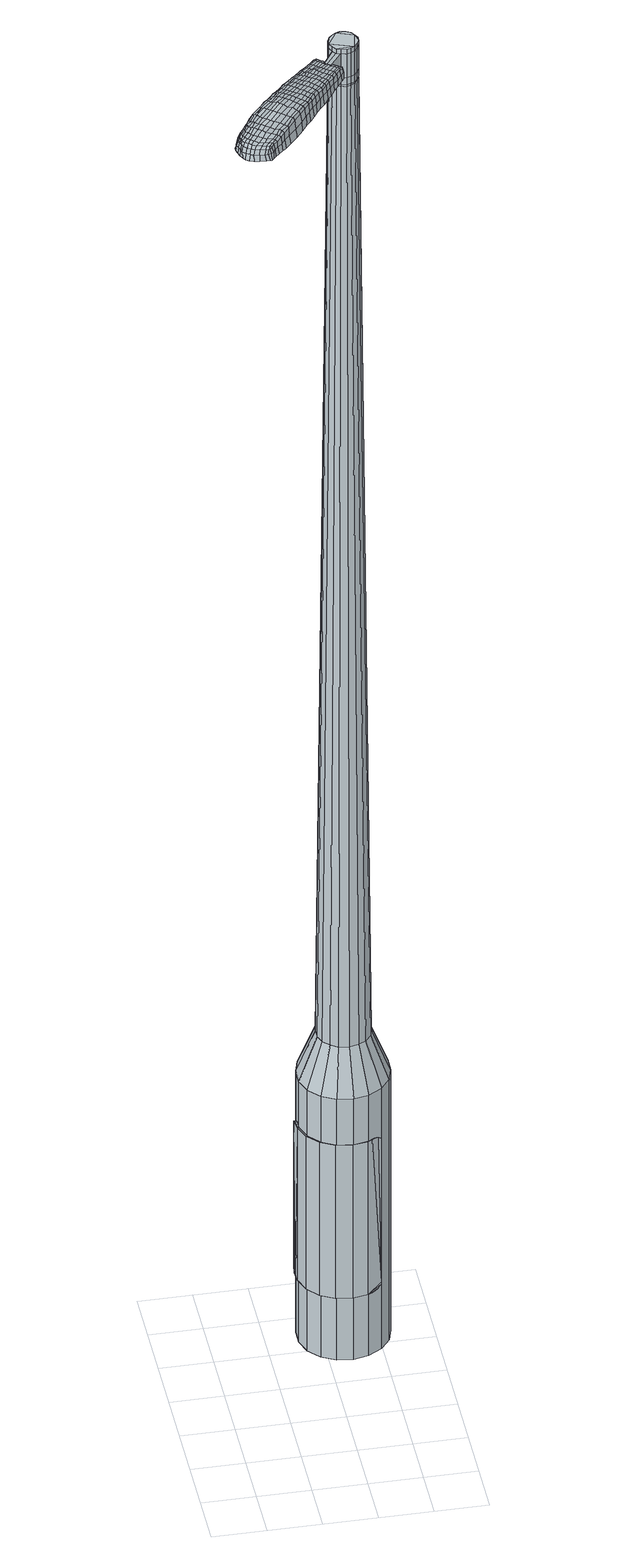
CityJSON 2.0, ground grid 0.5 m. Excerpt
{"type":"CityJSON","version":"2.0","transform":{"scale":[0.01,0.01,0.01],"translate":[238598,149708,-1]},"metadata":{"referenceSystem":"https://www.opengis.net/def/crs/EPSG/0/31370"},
"CityObjects":{
"object1":{"type":"GenericCityObject","attributes":{"cluster":751,"mean_distance_to_centroid":0.318,"new_centroid_x":238599.2,"new_centroid_y":149710.26,"mean_distance_to_camera":13.41,"H1":14.01,"H2":13.41,"Z_final":111.33,"cluster2":-1,"proj_x":238591.12,"proj_y":149703.81,"id_line":47995,"bearing_l":141.42,"distance":10.34,"orientation":"left","G_obj":231.42},"geometry":[{"type":"MultiSurface","lod":"2","boundaries":[[[0,1,2,3]],[[1,4,5,2]],[[4,6,7,5]],[[6,8,9,7]],[[8,10,11,9]],[[10,12,13,11]],[[12,14,15,13]],[[14,16,17,15]],[[16,18,19,17]],[[18,20,21,19]],[[20,22,23,21]],[[22,24,25,23]],[[24,26,27,25]],[[26,28,29,27]],[[28,30,31,29]],[[30,32,33,31]],[[32,34,35,33]],[[34,0,3,35]],[[36,37,38,39]],[[38,40,41,42]],[[41,43,42]],[[42,44,45,46]],[[45,47,46]],[[46,48,49,50]],[[49,51,50]],[[42,46,50,38]],[[50,52,39,38]],[[53,36,39]],[[2,5,7,35]],[[7,9,11,15]],[[11,13,15]],[[15,17,19,23]],[[19,21,23]],[[23,25,27,31]],[[27,29,31]],[[15,23,31,7]],[[31,33,35,7]],[[3,2,35]],[[1,0,54,55]],[[0,34,56,54]],[[34,32,57,56]],[[32,30,58,57]],[[30,28,59,58]],[[28,26,60,59]],[[26,24,61,60]],[[24,22,62,61]],[[22,20,63,62]],[[20,18,64,63]],[[18,16,65,64]],[[16,14,66,65]],[[14,12,67,66]],[[12,10,68,67]],[[10,8,69,68]],[[8,6,70,69]],[[6,4,71,70]],[[4,1,55,71]],[[55,54,72,73]],[[54,56,74,72]],[[56,57,75,74]],[[57,58,76,75]],[[58,59,77,76]],[[59,60,78,77]],[[60,61,79,78]],[[61,62,80,79]],[[62,63,81,80]],[[63,64,82,81]],[[64,65,83,82]],[[65,66,84,83]],[[66,67,85,84]],[[67,68,86,85]],[[68,69,87,86]],[[69,70,88,87]],[[70,71,89,88]],[[71,55,73,89]],[[72,90,91,92]],[[74,93,90,72]],[[75,94,93,74]],[[76,95,94,75]],[[96,97,95,76]],[[78,98,97,96]],[[99,100,98,78]],[[101,102,100,99]],[[103,104,102,101]],[[105,106,104,103]],[[107,108,106,105]],[[109,110,108,107]],[[111,112,110,109]],[[86,113,112,111]],[[114,115,113,86]],[[116,117,115,114]],[[118,119,117,116]],[[92,91,119,118]],[[120,121,122,123]],[[124,120,123,125]],[[126,124,125,127]],[[128,126,127,129]],[[130,128,129,131]],[[132,130,131,133]],[[134,132,133,135]],[[136,134,135,137]],[[138,136,137,139]],[[140,138,139,141]],[[142,140,141,143]],[[144,142,143,145]],[[146,144,145,147]],[[148,146,147,149]],[[150,148,149,151]],[[152,150,151,153]],[[73,72,92]],[[77,96,76]],[[77,78,96]],[[79,99,78]],[[79,80,101,99]],[[80,81,103,101]],[[81,82,105,103]],[[82,83,107,105]],[[83,84,109,107]],[[84,85,111,109]],[[85,86,111]],[[87,114,86]],[[87,88,116,114]],[[88,89,118,116]],[[89,73,92,118]],[[154,91,90]],[[154,155,119,91]],[[155,156,117,119]],[[156,157,115,117]],[[157,113,115]],[[158,112,113]],[[158,159,110,112]],[[159,160,108,110]],[[160,161,106,108]],[[161,162,104,106]],[[162,163,102,104]],[[163,164,100,102]],[[164,98,100]],[[165,97,98]],[[165,95,97]],[[39,52,152,166]],[[154,90,167,153]],[[53,39,166,121]],[[90,93,122,167]],[[36,53,121,120]],[[93,94,123,122]],[[37,36,120,124]],[[94,95,125,123]],[[38,37,124,126]],[[95,165,127,125]],[[40,38,126,128]],[[165,98,129,127]],[[41,40,128,130]],[[98,164,131,129]],[[43,41,130,132]],[[164,163,133,131]],[[42,43,132,134]],[[163,162,135,133]],[[44,42,134,136]],[[162,161,137,135]],[[45,44,136,138]],[[161,160,139,137]],[[47,45,138,140]],[[160,159,141,139]],[[46,47,140,142]],[[159,158,143,141]],[[48,46,142,144]],[[158,113,145,143]],[[49,48,144,146]],[[113,157,147,145]],[[51,49,146,148]],[[157,156,149,147]],[[50,51,148,150]],[[156,155,151,149]],[[52,50,150,152]],[[155,154,153,151]],[[152,153,168,169]],[[153,167,170,168]],[[167,122,171,170]],[[122,121,172,171]],[[121,166,173,172]],[[166,152,169,173]],[[174,175,176,177]],[[178,174,177,179]],[[174,178,180,181]],[[175,174,181,182]],[[183,184,185,186]],[[187,183,186,188]],[[183,187,189,190]],[[184,183,190,191]],[[192,193,194,195]],[[196,192,195,197]],[[192,196,198,199]],[[193,192,199,200]],[[201,202,203,204]],[[205,201,204,206]],[[201,205,207,208]],[[202,201,208,209]],[[210,211,212,213]],[[214,210,213,215]],[[210,214,216,217]],[[211,210,217,218]],[[219,220,221,222]],[[223,219,222,224]],[[219,223,225,226]],[[220,219,226,227]],[[228,229,230,231]],[[220,228,231,221]],[[228,220,227,232]],[[229,228,232,233]],[[234,235,236,237]],[[229,234,237,230]],[[234,229,233,238]],[[235,234,238,239]],[[240,178,179,241]],[[235,240,241,236]],[[240,235,239,242]],[[178,240,242,180]],[[243,244,245,246]],[[247,243,246,248]],[[243,247,249,250]],[[244,243,250,251]],[[252,253,254,255]],[[244,252,255,245]],[[252,244,251,256]],[[253,252,256,257]],[[258,259,260,261]],[[253,258,261,254]],[[258,253,257,262]],[[259,258,262,263]],[[264,265,266,267]],[[259,264,267,260]],[[264,259,263,268]],[[265,264,268,269]],[[270,175,182,271]],[[265,270,271,266]],[[270,265,269,272]],[[175,270,272,176]],[[273,274,275,276]],[[277,273,276,278]],[[273,277,279,280]],[[274,273,280,281]],[[282,283,284,285]],[[274,282,285,275]],[[282,274,281,286]],[[283,282,286,287]],[[288,289,290,291]],[[283,288,291,284]],[[288,283,287,292]],[[289,288,292,293]],[[294,187,188,295]],[[289,294,295,290]],[[294,289,293,296]],[[187,294,296,189]],[[297,298,299,300]],[[301,297,300,302]],[[297,301,303,304]],[[298,297,304,305]],[[306,307,308,309]],[[298,306,309,299]],[[306,298,305,310]],[[307,306,310,311]],[[312,313,314,315]],[[307,312,315,308]],[[312,307,311,316]],[[313,312,316,317]],[[318,319,320,321]],[[313,318,321,314]],[[318,313,317,322]],[[319,318,322,323]],[[324,184,191,325]],[[319,324,325,320]],[[324,319,323,326]],[[184,324,326,185]],[[327,213,212,328]],[[329,327,328,330]],[[327,329,331,332]],[[213,327,332,215]],[[333,329,330,334]],[[335,333,334,336]],[[333,335,337,338]],[[329,333,338,331]],[[339,335,336,340]],[[341,339,340,342]],[[339,341,343,344]],[[335,339,344,337]],[[345,341,342,346]],[[347,345,346,348]],[[345,347,349,350]],[[341,345,350,343]],[[351,347,348,352]],[[202,351,352,203]],[[351,202,209,353]],[[347,351,353,349]],[[354,355,200,199]],[[356,354,199,198]],[[354,356,357,358]],[[355,354,358,359]],[[360,361,359,358]],[[362,360,358,357]],[[360,362,363,364]],[[361,360,364,365]],[[366,367,365,364]],[[368,366,364,363]],[[366,368,369,370]],[[367,366,370,371]],[[372,373,371,370]],[[374,372,370,369]],[[372,374,207,205]],[[373,372,205,206]],[[375,376,377,378]],[[277,375,378,279]],[[375,277,278,379]],[[376,375,379,380]],[[381,196,197,382]],[[376,381,382,377]],[[381,376,380,383]],[[196,381,383,198]],[[384,385,386,387]],[[223,384,387,225]],[[384,223,224,388]],[[385,384,388,389]],[[390,391,392,393]],[[385,390,393,386]],[[390,385,389,394]],[[391,390,394,395]],[[396,193,200,397]],[[391,396,397,392]],[[396,391,395,398]],[[193,396,398,194]],[[399,400,401,402]],[[181,399,402,182]],[[399,181,180,403]],[[400,399,403,404]],[[405,406,407,408]],[[400,405,408,401]],[[405,400,404,409]],[[406,405,409,410]],[[411,204,203,412]],[[406,411,412,407]],[[411,406,410,413]],[[204,411,413,206]],[[414,415,416,417]],[[186,414,417,188]],[[414,186,185,418]],[[415,414,418,419]],[[420,208,207,421]],[[415,420,421,416]],[[420,415,419,422]],[[208,420,422,209]],[[423,424,425,426]],[[301,423,426,303]],[[423,301,302,427]],[[424,423,427,428]],[[429,214,215,430]],[[424,429,430,425]],[[429,424,428,431]],[[214,429,431,216]],[[432,433,434,435]],[[247,432,435,249]],[[432,247,248,436]],[[433,432,436,437]],[[438,439,440,441]],[[433,438,441,434]],[[438,433,437,442]],[[439,438,442,443]],[[444,211,218,445]],[[439,444,445,440]],[[444,439,443,446]],[[211,444,446,212]],[[447,448,437,436]],[[246,447,436,248]],[[447,246,245,449]],[[448,447,449,450]],[[451,452,443,442]],[[448,451,442,437]],[[451,448,450,453]],[[452,451,453,454]],[[455,328,212,446]],[[452,455,446,443]],[[455,452,454,456]],[[328,455,456,330]],[[457,458,459,460]],[[304,457,460,305]],[[457,304,303,426]],[[458,457,426,425]],[[461,332,331,462]],[[458,461,462,459]],[[461,458,425,430]],[[332,461,430,215]],[[463,464,450,449]],[[255,463,449,245]],[[463,255,254,465]],[[464,463,465,466]],[[467,468,454,453]],[[464,467,453,450]],[[467,464,466,469]],[[468,467,469,470]],[[471,334,330,456]],[[468,471,456,454]],[[471,468,470,472]],[[334,471,472,336]],[[473,474,475,476]],[[310,473,476,311]],[[473,310,305,460]],[[474,473,460,459]],[[477,338,337,478]],[[474,477,478,475]],[[477,474,459,462]],[[338,477,462,331]],[[479,480,466,465]],[[261,479,465,254]],[[479,261,260,481]],[[480,479,481,482]],[[483,484,470,469]],[[480,483,469,466]],[[483,480,482,485]],[[484,483,485,486]],[[487,340,336,472]],[[484,487,472,470]],[[487,484,486,488]],[[340,487,488,342]],[[489,490,491,492]],[[316,489,492,317]],[[489,316,311,476]],[[490,489,476,475]],[[493,344,343,494]],[[490,493,494,491]],[[493,490,475,478]],[[344,493,478,337]],[[495,496,482,481]],[[267,495,481,260]],[[495,267,266,497]],[[496,495,497,498]],[[499,500,486,485]],[[496,499,485,482]],[[499,496,498,501]],[[500,499,501,502]],[[503,346,342,488]],[[500,503,488,486]],[[503,500,502,504]],[[346,503,504,348]],[[505,506,507,508]],[[322,505,508,323]],[[505,322,317,492]],[[506,505,492,491]],[[509,350,349,510]],[[506,509,510,507]],[[509,506,491,494]],[[350,509,494,343]],[[511,512,498,497]],[[271,511,497,266]],[[511,271,182,402]],[[512,511,402,401]],[[513,514,502,501]],[[512,513,501,498]],[[513,512,401,408]],[[514,513,408,407]],[[515,352,348,504]],[[514,515,504,502]],[[515,514,407,412]],[[352,515,412,203]],[[516,517,419,418]],[[326,516,418,185]],[[516,326,323,508]],[[517,516,508,507]],[[518,353,209,422]],[[517,518,422,419]],[[518,517,507,510]],[[353,518,510,349]],[[519,520,380,379]],[[276,519,379,278]],[[519,276,275,521]],[[520,519,521,522]],[[523,356,198,383]],[[520,523,383,380]],[[523,520,522,524]],[[356,523,524,357]],[[525,526,527,528]],[[226,525,528,227]],[[525,226,225,387]],[[526,525,387,386]],[[529,530,531,532]],[[526,529,532,527]],[[529,526,386,393]],[[530,529,393,392]],[[533,355,359,534]],[[530,533,534,531]],[[533,530,392,397]],[[355,533,397,200]],[[535,536,522,521]],[[285,535,521,275]],[[535,285,284,537]],[[536,535,537,538]],[[539,362,357,524]],[[536,539,524,522]],[[539,536,538,540]],[[362,539,540,363]],[[541,542,543,544]],[[232,541,544,233]],[[541,232,227,528]],[[542,541,528,527]],[[545,546,547,548]],[[542,545,548,543]],[[545,542,527,532]],[[546,545,532,531]],[[549,361,365,550]],[[546,549,550,547]],[[549,546,531,534]],[[361,549,534,359]],[[551,552,538,537]],[[291,551,537,284]],[[551,291,290,553]],[[552,551,553,554]],[[555,368,363,540]],[[552,555,540,538]],[[555,552,554,556]],[[368,555,556,369]],[[557,558,559,560]],[[238,557,560,239]],[[557,238,233,544]],[[558,557,544,543]],[[561,562,563,564]],[[558,561,564,559]],[[561,558,543,548]],[[562,561,548,547]],[[565,367,371,566]],[[562,565,566,563]],[[565,562,547,550]],[[367,565,550,365]],[[567,568,554,553]],[[295,567,553,290]],[[567,295,188,417]],[[568,567,417,416]],[[569,374,369,556]],[[568,569,556,554]],[[569,568,416,421]],[[374,569,421,207]],[[570,571,404,403]],[[242,570,403,180]],[[570,242,239,560]],[[571,570,560,559]],[[572,573,410,409]],[[571,572,409,404]],[[572,571,559,564]],[[573,572,564,563]],[[574,373,206,413]],[[573,574,413,410]],[[574,573,563,566]],[[373,574,566,371]],[[575,576,577,578]],[[578,577,579,580]],[[581,579,577,582]],[[582,577,576,583]],[[584,585,586,587]],[[587,586,588,589]],[[590,588,586,591]],[[591,586,585,592]],[[593,594,595,596]],[[596,595,597,598]],[[599,597,595,600]],[[600,595,594,601]],[[602,603,604,605]],[[605,604,606,607]],[[608,606,604,609]],[[609,604,603,610]],[[611,612,613,614]],[[614,613,615,616]],[[617,615,613,618]],[[618,613,612,619]],[[620,621,622,623]],[[623,622,624,625]],[[626,624,622,627]],[[627,622,621,628]],[[629,630,631,632]],[[632,631,621,620]],[[628,621,631,633]],[[633,631,630,634]],[[635,636,637,638]],[[638,637,630,629]],[[634,630,637,639]],[[639,637,636,640]],[[580,579,641,642]],[[642,641,636,635]],[[640,636,641,643]],[[643,641,579,581]],[[644,645,646,647]],[[647,646,648,649]],[[650,648,646,651]],[[651,646,645,652]],[[653,654,655,656]],[[656,655,645,644]],[[652,645,655,657]],[[657,655,654,658]],[[659,660,661,662]],[[662,661,654,653]],[[658,654,661,663]],[[663,661,660,664]],[[665,666,667,668]],[[668,667,660,659]],[[664,660,667,669]],[[669,667,666,670]],[[583,576,671,672]],[[672,671,666,665]],[[670,666,671,673]],[[673,671,576,575]],[[674,675,676,677]],[[677,676,678,679]],[[680,678,676,681]],[[681,676,675,682]],[[683,684,685,686]],[[686,685,675,674]],[[682,675,685,687]],[[687,685,684,688]],[[689,690,691,692]],[[692,691,684,683]],[[688,684,691,693]],[[693,691,690,694]],[[589,588,695,696]],[[696,695,690,689]],[[694,690,695,697]],[[697,695,588,590]],[[698,699,700,701]],[[701,700,702,703]],[[704,702,700,705]],[[705,700,699,706]],[[707,708,709,710]],[[710,709,699,698]],[[706,699,709,711]],[[711,709,708,712]],[[713,714,715,716]],[[716,715,708,707]],[[712,708,715,717]],[[717,715,714,718]],[[719,720,721,722]],[[722,721,714,713]],[[718,714,721,723]],[[723,721,720,724]],[[592,585,725,726]],[[726,725,720,719]],[[724,720,725,727]],[[727,725,585,584]],[[611,614,728,729]],[[729,728,730,731]],[[732,730,728,733]],[[733,728,614,616]],[[731,730,734,735]],[[735,734,736,737]],[[738,736,734,739]],[[739,734,730,732]],[[737,736,740,741]],[[741,740,742,743]],[[744,742,740,745]],[[745,740,736,738]],[[743,742,746,747]],[[747,746,748,749]],[[750,748,746,751]],[[751,746,742,744]],[[749,748,752,753]],[[753,752,603,602]],[[610,603,752,754]],[[754,752,748,750]],[[601,755,756,600]],[[600,756,757,599]],[[758,757,756,759]],[[759,756,755,760]],[[760,761,762,759]],[[759,762,763,758]],[[764,763,762,765]],[[765,762,761,766]],[[766,767,768,765]],[[765,768,769,764]],[[770,769,768,771]],[[771,768,767,772]],[[772,773,774,771]],[[771,774,775,770]],[[608,775,774,606]],[[606,774,773,607]],[[776,777,778,779]],[[779,778,678,680]],[[679,678,778,780]],[[780,778,777,781]],[[598,597,782,783]],[[783,782,777,776]],[[781,777,782,784]],[[784,782,597,599]],[[785,786,787,788]],[[788,787,624,626]],[[625,624,787,789]],[[789,787,786,790]],[[791,792,793,794]],[[794,793,786,785]],[[790,786,793,795]],[[795,793,792,796]],[[601,594,797,798]],[[798,797,792,791]],[[796,792,797,799]],[[799,797,594,593]],[[800,801,802,803]],[[803,802,582,583]],[[581,582,802,804]],[[804,802,801,805]],[[806,807,808,809]],[[809,808,801,800]],[[805,801,808,810]],[[810,808,807,811]],[[602,605,812,813]],[[813,812,807,806]],[[811,807,812,814]],[[814,812,605,607]],[[815,816,817,818]],[[818,817,587,589]],[[584,587,817,819]],[[819,817,816,820]],[[608,609,821,822]],[[822,821,816,815]],[[820,816,821,823]],[[823,821,609,610]],[[824,825,702,826]],[[826,702,704]],[[703,702,827]],[[827,702,825,828]],[[616,615,829,830]],[[830,829,825,824]],[[828,825,829,831]],[[831,829,615,617]],[[832,833,834,835]],[[835,834,648,650]],[[649,648,834,836]],[[836,834,833,837]],[[838,839,840,841]],[[841,840,833,832]],[[837,833,840,842]],[[842,840,839,843]],[[619,612,844,845]],[[845,844,839,838]],[[843,839,844,846]],[[846,844,612,611]],[[837,847,836]],[[836,847,647,649]],[[644,647,847,848]],[[848,847,849]],[[843,850,851,842]],[[842,851,847,837]],[[849,847,851,852]],[[852,851,850,853]],[[611,729,854,846]],[[846,854,850,843]],[[853,850,854,855]],[[855,854,729,731]],[[856,857,858,859]],[[859,858,705,706]],[[704,705,858,826]],[[826,858,857,824]],[[732,733,860,861]],[[861,860,857,856]],[[824,857,860,830]],[[830,860,733,616]],[[849,862,863,848]],[[848,863,656,644]],[[653,656,863,864]],[[864,863,862,865]],[[853,866,867,852]],[[852,867,862,849]],[[865,862,867,868]],[[868,867,866,869]],[[731,735,870,855]],[[855,870,866,853]],[[869,866,870,871]],[[871,870,735,737]],[[872,873,874,875]],[[875,874,711,712]],[[706,711,874,859]],[[859,874,873,856]],[[738,739,876,877]],[[877,876,873,872]],[[856,873,876,861]],[[861,876,739,732]],[[865,878,864]],[[864,878,662,653]],[[659,662,878,879]],[[879,878,880]],[[869,881,882,868]],[[868,882,878,865]],[[880,878,882,883]],[[883,882,881,884]],[[737,741,885,871]],[[871,885,881,869]],[[884,881,885,886]],[[886,885,741,743]],[[887,888,889,890]],[[890,889,717,718]],[[712,717,889,875]],[[875,889,888,872]],[[744,745,891,892]],[[892,891,888,887]],[[872,888,891,877]],[[877,891,745,738]],[[880,893,894,879]],[[879,894,668,659]],[[665,668,894,895]],[[895,894,893,896]],[[884,897,898,883]],[[883,898,893,880]],[[896,893,898,899]],[[899,898,897,900]],[[743,747,901,886]],[[886,901,897,884]],[[900,897,901,902]],[[902,901,747,749]],[[903,904,905,906]],[[906,905,723,724]],[[718,723,905,890]],[[890,905,904,887]],[[750,751,907,908]],[[908,907,904,903]],[[887,904,907,892]],[[892,907,751,744]],[[896,909,910,895]],[[895,910,672,665]],[[583,672,910,803]],[[803,910,909,800]],[[900,911,912,899]],[[899,912,909,896]],[[800,909,912,809]],[[809,912,911,806]],[[749,753,913,902]],[[902,913,911,900]],[[806,911,913,813]],[[813,913,753,602]],[[820,914,915,819]],[[819,915,727,584]],[[724,727,915,906]],[[906,915,914,903]],[[610,754,916,823]],[[823,916,914,820]],[[903,914,916,908]],[[908,916,754,750]],[[781,917,918,780]],[[780,918,677,679]],[[674,677,918,919]],[[919,918,917,920]],[[599,757,921,784]],[[784,921,917,781]],[[920,917,921,922]],[[922,921,757,758]],[[923,924,925,926]],[[926,925,627,628]],[[626,627,925,788]],[[788,925,924,785]],[[927,928,929,930]],[[930,929,924,923]],[[785,924,929,794]],[[794,929,928,791]],[[760,755,931,932]],[[932,931,928,927]],[[791,928,931,798]],[[798,931,755,601]],[[920,933,934,919]],[[919,934,686,674]],[[683,686,934,935]],[[935,934,933,936]],[[758,763,937,922]],[[922,937,933,920]],[[936,933,937,938]],[[938,937,763,764]],[[939,940,941,942]],[[942,941,633,634]],[[628,633,941,926]],[[926,941,940,923]],[[943,944,945,946]],[[946,945,940,939]],[[923,940,945,930]],[[930,945,944,927]],[[766,761,947,948]],[[948,947,944,943]],[[927,944,947,932]],[[932,947,761,760]],[[936,949,950,935]],[[935,950,692,683]],[[689,692,950,951]],[[951,950,949,952]],[[764,769,953,938]],[[938,953,949,936]],[[952,949,953,954]],[[954,953,769,770]],[[955,956,957,958]],[[958,957,639,640]],[[634,639,957,942]],[[942,957,956,939]],[[959,960,961,962]],[[962,961,956,955]],[[939,956,961,946]],[[946,961,960,943]],[[772,767,963,964]],[[964,963,960,959]],[[943,960,963,948]],[[948,963,767,766]],[[952,965,966,951]],[[951,966,696,689]],[[589,696,966,818]],[[818,966,965,815]],[[770,775,967,954]],[[954,967,965,952]],[[815,965,967,822]],[[822,967,775,608]],[[805,968,969,804]],[[804,969,643,581]],[[640,643,969,958]],[[958,969,968,955]],[[811,970,971,810]],[[810,971,968,805]],[[955,968,971,962]],[[962,971,970,959]],[[607,773,972,814]],[[814,972,970,811]],[[959,970,972,964]],[[964,972,773,772]],[[575,578,177,176]],[[578,580,179,177]],[[590,591,190,189]],[[591,592,191,190]],[[593,596,195,194]],[[596,598,197,195]],[[617,618,217,216]],[[618,619,218,217]],[[620,623,222,221]],[[623,625,224,222]],[[629,632,231,230]],[[632,620,221,231]],[[635,638,237,236]],[[638,629,230,237]],[[580,642,241,179]],[[642,635,236,241]],[[650,651,250,249]],[[651,652,251,250]],[[652,657,256,251]],[[657,658,257,256]],[[658,663,262,257]],[[663,664,263,262]],[[664,669,268,263]],[[669,670,269,268]],[[670,673,272,269]],[[673,575,176,272]],[[680,681,280,279]],[[681,682,281,280]],[[682,687,286,281]],[[687,688,287,286]],[[688,693,292,287]],[[693,694,293,292]],[[694,697,296,293]],[[697,590,189,296]],[[698,701,300,299]],[[701,703,302,300]],[[707,710,309,308]],[[710,698,299,309]],[[713,716,315,314]],[[716,707,308,315]],[[719,722,321,320]],[[722,713,314,321]],[[592,726,325,191]],[[726,719,320,325]],[[776,779,378,377]],[[779,680,279,378]],[[598,783,382,197]],[[783,776,377,382]],[[625,789,388,224]],[[789,790,389,388]],[[790,795,394,389]],[[795,796,395,394]],[[796,799,398,395]],[[799,593,194,398]],[[703,827,427,302]],[[827,828,428,427]],[[828,831,431,428]],[[831,617,216,431]],[[832,835,435,434]],[[835,650,249,435]],[[838,841,441,440]],[[841,832,434,441]],[[619,845,445,218]],[[845,838,440,445]],[[973,974,975,976]],[[977,978,976,975]],[[979,980,981,982]],[[983,984,985,986]],[[974,987,988,975]],[[989,977,975,988]],[[990,979,982,991]],[[992,993,984,983]],[[987,994,995,988]],[[995,996,989,988]],[[997,990,991,998]],[[999,993,992,1000]],[[994,1001,1002,995]],[[1002,1003,996,995]],[[1004,997,998,1005]],[[1006,999,1000,1007]],[[1008,1009,1010,1011]],[[1012,1013,1009,1008]],[[1012,1014,1015,1013]],[[1014,1016,1017,1015]],[[1018,1019,1020,1021]],[[1022,1023,1019,1018]],[[1024,1025,1023,1022]],[[1026,1027,1025,1024]],[[1021,1010,1009,1018]],[[1018,1009,1013,1022]],[[1013,1015,1024,1022]],[[1015,1017,1026,1024]],[[982,981,978,977]],[[991,982,977,989]],[[996,998,991,989]],[[1003,1005,998,996]],[[983,986,980,979]],[[992,983,979,990]],[[1000,992,990,997]],[[1007,1000,997,1004]],[[984,1008,1011,985]],[[993,1012,1008,984]],[[1014,1012,993,999]],[[1016,1014,999,1006]],[[1028,1029,1030,1031]],[[1030,1032,1033,1034]],[[1030,1034,1035,1036]],[[1030,1036,1031]],[[1037,1028,1031,1038]],[[1039,1038,1031,1040]],[[1041,1040,1031]],[[1042,1030,1029,1043]],[[1044,1042,1043,1045]],[[1046,1044,1045,1047]],[[1048,1046,1047,1049]],[[1050,1048,1049,1051]],[[1051,1052,1053,1054]],[[1051,1054,1055,1056]],[[1051,1056,1057,1058]],[[1057,1059,1060,1061]],[[1057,1061,1062,1063]],[[1057,1063,1058]],[[1051,1058,1050]],[[1064,1065,1029,1028]],[[1066,1067,1032,1030]],[[1068,1069,1041,1031]],[[1065,1070,1043,1029]],[[1071,1066,1030,1042]],[[1070,1072,1045,1043]],[[1073,1071,1042,1044]],[[1072,1074,1047,1045]],[[1075,1073,1044,1046]],[[1074,1076,1049,1047]],[[1077,1075,1046,1048]],[[1076,1078,1051,1049]],[[1079,1077,1048,1050]],[[1078,1080,1052,1051]],[[1081,1082,1059,1057]],[[1083,1079,1050,1058]],[[1053,1052,1080,1084]],[[1054,1053,1084,1085]],[[1055,1054,1085,1086]],[[1056,1055,1086,1087]],[[1057,1056,1087,1081]],[[1088,1064,1028,1037]],[[1089,1088,1037,1038]],[[1090,1089,1038,1039]],[[1091,1090,1039,1040]],[[1069,1091,1040,1041]],[[1033,1032,1067,1092]],[[1060,1059,1082,1093]],[[1034,1033,1092,1094]],[[1035,1034,1094,1095]],[[1036,1035,1095,1096]],[[1031,1036,1096,1068]],[[1061,1060,1093,1097]],[[1062,1061,1097,1098]],[[1063,1062,1098,1099]],[[1058,1063,1099,1083]]]}]}
},
"vertices":[
[94,190,384],[84,201,384],[84,201,96],[94,190,96],[79,215,384],[79,215,96],[79,230,384],[79,230,96],[83,244,384],[83,244,96],[93,255,384],[93,255,96],[105,263,384],[105,263,96],[119,266,384],[119,266,96],[134,263,384],[134,263,96],[147,256,384],[147,256,96],[157,245,384],[157,245,96],[162,232,384],[162,232,96],[162,217,384],[162,217,96],[158,203,384],[158,203,96],[149,192,384],[149,192,96],[136,184,384],[136,184,96],[122,181,384],[122,181,96],[107,183,384],[107,183,96],[121,210,1524],[125,211,1524],[129,213,1524],[112,213,1524],[132,217,1524],[134,221,1524],[132,230,1524],[134,226,1524],[129,234,1524],[125,236,1524],[116,236,1524],[120,237,1524],[112,233,1524],[109,230,1524],[107,221,1524],[107,225,1524],[109,216,1524],[116,211,1524],[105,204,429],[99,210,429],[112,199,429],[121,198,429],[130,200,429],[137,204,429],[143,211,429],[145,220,429],[145,228,429],[142,236,429],[136,243,429],[129,247,429],[120,248,429],[111,247,429],[104,242,429],[98,235,429],[96,227,429],[96,218,429],[112,213,1483],[109,216,1483],[116,211,1483],[121,210,1483],[125,211,1483],[129,213,1483],[132,217,1483],[134,221,1483],[134,226,1483],[132,230,1483],[129,234,1483],[125,236,1483],[120,237,1483],[116,236,1483],[112,233,1483],[109,230,1483],[107,225,1483],[107,221,1483],[112,213,1485],[110,217,1485],[110,217,1483],[116,211,1485],[121,210,1485],[125,211,1485],[129,214,1483],[129,214,1485],[132,217,1485],[133,221,1483],[133,221,1485],[133,226,1483],[133,226,1485],[131,230,1483],[131,230,1485],[129,233,1483],[129,233,1485],[125,235,1483],[125,235,1485],[120,236,1483],[120,236,1485],[116,235,1483],[116,235,1485],[112,233,1485],[109,229,1483],[109,229,1485],[108,225,1483],[108,225,1485],[108,221,1483],[108,221,1485],[121,210,1519],[116,211,1519],[116,211,1493],[121,210,1493],[125,211,1519],[125,211,1493],[129,213,1519],[129,213,1493],[132,217,1519],[132,217,1493],[134,221,1519],[134,221,1493],[134,226,1519],[134,226,1493],[132,230,1519],[132,230,1493],[129,234,1519],[129,234,1493],[125,236,1519],[125,236,1493],[120,237,1519],[120,237,1493],[116,236,1519],[116,236,1493],[112,233,1519],[112,233,1493],[109,230,1519],[109,230,1493],[107,225,1519],[107,225,1493],[107,221,1519],[107,221,1493],[109,216,1519],[109,216,1493],[109,216,1485],[107,221,1485],[107,225,1485],[109,230,1485],[116,236,1485],[120,237,1485],[125,236,1485],[129,234,1485],[132,230,1485],[134,226,1485],[134,221,1485],[129,213,1485],[112,213,1519],[112,213,1493],[98,200,1513],[98,200,1518],[100,198,1513],[103,196,1513],[103,196,1518],[100,198,1518],[39,152,1519],[44,158,1518],[42,158,1509],[37,152,1510],[33,146,1519],[31,146,1510],[35,146,1526],[41,152,1525],[45,158,1525],[69,128,1519],[73,134,1518],[73,136,1525],[68,130,1525],[64,121,1519],[63,123,1526],[64,119,1510],[69,126,1510],[74,132,1509],[10,82,1519],[7,84,1519],[6,83,1513],[9,81,1513],[13,80,1519],[13,79,1513],[14,81,1524],[11,83,1524],[8,85,1524],[56,140,1530],[60,146,1529],[58,148,1529],[53,142,1530],[50,133,1531],[47,135,1531],[53,130,1530],[59,137,1530],[63,143,1529],[106,203,1512],[104,205,1512],[103,204,1517],[105,202,1517],[108,201,1512],[107,200,1517],[108,200,1506],[105,202,1506],[103,204,1506],[3,105,1519],[5,108,1519],[3,108,1512],[2,105,1512],[2,103,1518],[1,103,1512],[3,103,1522],[4,105,1523],[6,108,1524],[7,112,1519],[11,117,1519],[9,117,1512],[6,112,1512],[9,112,1524],[12,116,1525],[14,122,1519],[19,128,1519],[17,128,1511],[12,122,1511],[16,121,1526],[20,128,1526],[26,137,1519],[24,137,1510],[28,137,1526],[88,207,1513],[83,202,1513],[85,202,1518],[90,207,1517],[92,211,1512],[92,210,1516],[91,211,1506],[87,207,1507],[82,202,1507],[78,196,1514],[73,191,1515],[75,191,1520],[80,196,1519],[77,196,1507],[71,191,1507],[68,185,1515],[63,180,1516],[65,179,1522],[70,185,1521],[66,185,1508],[61,180,1508],[58,174,1517],[53,169,1517],[55,168,1524],[60,174,1523],[56,174,1508],[51,169,1509],[48,163,1518],[50,163,1524],[46,163,1509],[31,82,1519],[33,85,1519],[32,86,1524],[30,83,1523],[29,81,1518],[28,82,1522],[29,79,1512],[31,81,1512],[33,83,1512],[36,88,1519],[40,92,1519],[40,94,1525],[36,89,1524],[37,87,1512],[41,91,1512],[44,97,1519],[49,103,1519],[49,104,1526],[44,98,1526],[45,95,1511],[50,101,1511],[57,112,1519],[56,114,1526],[57,110,1510],[112,188,1513],[108,182,1513],[108,181,1507],[112,187,1507],[115,193,1512],[115,192,1506],[114,193,1516],[111,190,1517],[107,184,1518],[103,176,1514],[99,170,1515],[99,168,1507],[103,175,1507],[103,177,1519],[98,171,1520],[95,164,1515],[90,158,1516],[91,156,1508],[95,162,1508],[94,165,1521],[90,159,1522],[86,152,1517],[82,146,1517],[82,144,1509],[86,150,1508],[85,153,1523],[81,147,1524],[77,140,1518],[78,138,1509],[77,142,1524],[102,198,1519],[100,199,1519],[97,192,1520],[95,194,1520],[99,190,1520],[104,196,1519],[92,186,1522],[90,188,1522],[88,180,1523],[86,182,1523],[90,178,1523],[95,184,1521],[83,175,1524],[81,176,1524],[79,169,1525],[76,171,1525],[81,167,1525],[86,173,1524],[74,163,1526],[72,165,1526],[69,157,1527],[67,159,1527],[72,155,1527],[77,161,1526],[65,151,1528],[62,153,1528],[68,149,1528],[12,85,1527],[10,88,1527],[16,84,1526],[19,87,1527],[15,89,1528],[12,91,1528],[19,94,1529],[16,96,1529],[23,92,1528],[27,97,1530],[24,100,1530],[21,102,1530],[28,105,1531],[25,108,1531],[32,103,1530],[37,110,1531],[34,112,1531],[31,115,1531],[42,122,1531],[39,125,1531],[45,120,1531],[26,80,1518],[23,79,1519],[24,78,1513],[27,78,1513],[27,81,1523],[24,81,1523],[18,79,1519],[18,78,1513],[19,81,1524],[2,101,1518],[1,98,1518],[3,99,1523],[3,101,1523],[0,101,1513],[0,98,1513],[2,94,1519],[3,91,1519],[4,92,1524],[3,95,1523],[1,94,1513],[2,90,1513],[4,87,1519],[5,88,1524],[4,86,1513],[42,151,1528],[44,150,1528],[48,156,1528],[47,157,1527],[37,145,1528],[38,143,1529],[46,148,1529],[48,146,1530],[53,152,1529],[50,154,1528],[40,141,1529],[42,139,1530],[51,144,1530],[55,150,1529],[45,137,1531],[67,131,1528],[65,132,1529],[60,125,1529],[62,124,1528],[72,137,1527],[70,138,1528],[62,135,1529],[57,128,1530],[67,141,1528],[115,195,1512],[114,197,1512],[112,196,1517],[114,195,1517],[115,194,1506],[114,196,1506],[111,199,1512],[110,198,1517],[111,198,1506],[94,212,1512],[96,211,1512],[95,211,1506],[93,212,1506],[94,211,1517],[95,210,1517],[97,210,1512],[100,208,1512],[99,208,1506],[96,209,1506],[97,208,1517],[99,207,1517],[102,206,1512],[101,206,1506],[101,205,1517],[91,207,1519],[92,206,1519],[86,201,1520],[87,200,1520],[94,204,1519],[96,203,1519],[89,199,1520],[91,197,1520],[98,201,1519],[93,195,1520],[111,191,1519],[109,192,1519],[105,186,1520],[106,185,1520],[107,194,1519],[102,188,1520],[81,195,1521],[82,194,1521],[76,190,1522],[77,189,1522],[84,193,1521],[86,191,1521],[79,187,1522],[81,186,1523],[88,190,1522],[83,184,1523],[102,179,1521],[100,180,1521],[96,174,1522],[97,172,1522],[98,182,1521],[93,176,1522],[71,184,1523],[72,183,1523],[66,179,1524],[68,178,1524],[74,182,1523],[77,180,1524],[69,176,1525],[72,174,1525],[79,178,1524],[74,172,1525],[93,166,1523],[91,168,1523],[87,162,1524],[89,160,1524],[89,170,1524],[84,164,1525],[61,173,1525],[63,172,1525],[56,168,1526],[58,166,1526],[65,170,1526],[67,169,1526],[60,165,1527],[62,163,1527],[69,167,1526],[65,161,1527],[84,155,1525],[83,156,1525],[78,150,1526],[80,149,1526],[80,158,1526],[75,152,1527],[52,162,1527],[53,161,1527],[55,159,1527],[57,157,1528],[60,155,1528],[76,143,1527],[74,144,1527],[71,146,1528],[28,83,1525],[25,83,1525],[31,86,1526],[28,86,1526],[21,83,1526],[24,86,1527],[4,103,1525],[4,101,1525],[6,104,1526],[6,106,1525],[5,97,1525],[5,94,1526],[8,97,1527],[7,101,1526],[7,91,1526],[10,94,1527],[34,90,1526],[32,90,1527],[38,94,1527],[36,94,1528],[27,90,1528],[32,96,1529],[9,110,1526],[10,108,1527],[13,113,1528],[13,115,1527],[10,105,1527],[12,102,1528],[16,107,1529],[14,110,1528],[14,99,1528],[18,105,1530],[42,99,1528],[40,100,1529],[48,105,1528],[45,106,1529],[36,101,1529],[42,108,1530],[16,120,1528],[17,118,1528],[22,125,1529],[21,127,1528],[19,116,1529],[20,113,1530],[26,120,1530],[24,123,1530],[23,110,1530],[28,117,1531],[55,115,1529],[53,116,1529],[49,118,1530],[29,136,1528],[30,134,1529],[32,132,1530],[34,130,1530],[37,127,1531],[43,156,1509],[45,156,1518],[40,151,1518],[38,151,1509],[35,145,1519],[33,145,1510],[37,144,1525],[42,151,1525],[47,156,1525],[71,137,1525],[72,135,1518],[67,129,1518],[67,131,1525],[62,122,1519],[62,124,1525],[63,121,1510],[68,127,1509],[72,133,1509],[8,85,1513],[8,86,1519],[11,84,1519],[10,83,1513],[14,82,1519],[14,81,1513],[15,83,1524],[12,85,1524],[9,87,1524],[57,147,1528],[60,145,1528],[55,140,1529],[53,142,1529],[50,132,1529],[47,135,1529],[53,130,1529],[58,137,1529],[63,143,1528],[102,202,1516],[102,203,1512],[104,201,1512],[104,201,1516],[107,199,1512],[106,199,1516],[106,198,1506],[104,200,1506],[102,202,1506],[5,107,1512],[7,107,1519],[5,105,1518],[3,105,1512],[4,103,1518],[3,103,1512],[5,103,1522],[6,104,1523],[8,107,1523],[10,116,1512],[12,116,1519],[9,111,1519],[7,111,1512],[10,111,1524],[14,115,1525],[18,127,1511],[20,127,1519],[16,121,1519],[14,120,1511],[17,120,1525],[22,126,1526],[28,136,1519],[26,136,1510],[29,135,1526],[86,200,1518],[85,200,1513],[90,206,1513],[91,206,1517],[93,210,1512],[93,209,1515],[92,210,1506],[88,206,1506],[83,200,1507],[76,189,1520],[75,189,1514],[80,195,1514],[81,195,1519],[78,195,1507],[73,189,1507],[66,178,1522],[65,178,1516],[70,184,1515],[71,184,1521],[68,184,1508],[63,178,1508],[56,167,1523],[55,167,1517],[60,173,1516],[61,173,1522],[58,173,1508],[53,167,1508],[50,162,1517],[52,162,1524],[48,162,1509],[31,87,1523],[32,86,1519],[29,84,1518],[29,85,1523],[28,83,1518],[27,84,1522],[28,81,1512],[30,82,1512],[32,85,1512],[38,95,1525],[39,94,1519],[35,90,1519],[34,91,1524],[35,88,1512],[39,92,1512],[47,106,1526],[48,104,1519],[43,98,1519],[42,100,1525],[43,96,1511],[48,102,1511],[55,113,1519],[54,115,1526],[55,111,1510],[106,182,1507],[106,183,1513],[110,189,1513],[110,188,1506],[113,194,1512],[113,192,1506],[112,194,1515],[110,190,1517],[105,185,1518],[98,169,1507],[97,171,1514],[101,177,1514],[102,176,1507],[101,178,1519],[97,172,1520],[89,157,1508],[89,159,1516],[93,165,1515],[93,163,1508],[92,166,1521],[88,160,1522],[80,145,1508],[80,147,1517],[84,153,1516],[85,151,1508],[84,154,1522],[79,148,1523],[76,141,1517],[76,139,1509],[75,143,1524],[101,197,1518],[99,199,1518],[97,192,1519],[95,193,1519],[99,190,1519],[103,195,1518],[92,186,1520],[90,187,1520],[87,180,1521],[85,182,1521],[90,178,1521],[94,184,1520],[83,174,1523],[81,176,1523],[78,168,1524],[76,170,1524],[81,166,1524],[85,172,1523],[74,162,1525],[71,164,1525],[69,157,1526],[67,159,1526],[72,155,1526],[76,160,1525],[64,151,1527],[62,153,1527],[67,149,1527],[11,89,1526],[13,87,1526],[16,85,1525],[19,88,1526],[16,90,1526],[13,92,1526],[17,97,1528],[20,95,1528],[23,93,1527],[27,98,1528],[24,100,1529],[21,102,1529],[26,108,1530],[28,106,1530],[32,104,1529],[37,111,1530],[34,113,1530],[31,115,1530],[39,125,1530],[42,123,1530],[45,120,1530],[24,80,1513],[23,81,1518],[26,82,1518],[27,81,1512],[26,83,1523],[24,83,1523],[19,82,1519],[19,81,1513],[19,83,1523],[5,99,1523],[4,98,1518],[4,101,1518],[5,101,1523],[2,101,1512],[2,98,1512],[6,92,1523],[5,91,1519],[4,95,1519],[5,96,1523],[3,95,1513],[4,91,1513],[6,88,1519],[7,89,1524],[6,88,1513],[48,155,1527],[44,150,1527],[43,150,1527],[48,156,1526],[38,144,1527],[38,143,1528],[53,151,1528],[48,146,1528],[46,148,1528],[50,153,1527],[40,141,1528],[42,139,1529],[50,144,1529],[55,149,1528],[45,137,1529],[60,126,1528],[65,133,1527],[66,132,1527],[61,125,1527],[70,137,1526],[69,138,1527],[62,135,1528],[56,128,1528],[66,141,1527],[111,195,1516],[112,195,1512],[112,194,1516],[113,193,1506],[112,194,1506],[110,197,1512],[109,197,1516],[109,196,1506],[93,209,1506],[94,209,1512],[94,210,1512],[93,210,1506],[94,209,1516],[94,208,1516],[97,206,1506],[98,206,1512],[96,208,1512],[95,208,1506],[96,207,1516],[98,205,1516],[100,205,1512],[99,204,1506],[100,204,1516],[91,205,1518],[86,200,1519],[87,200,1519],[95,202,1518],[93,203,1518],[89,198,1519],[91,196,1519],[97,200,1518],[93,195,1519],[104,185,1519],[108,191,1518],[109,191,1518],[105,185,1519],[106,193,1518],[102,188,1519],[82,194,1520],[81,194,1520],[76,189,1521],[77,188,1521],[86,191,1520],[84,192,1520],[79,187,1521],[81,185,1521],[88,189,1520],[83,183,1521],[95,174,1521],[100,179,1520],[101,179,1520],[96,173,1521],[97,182,1520],[93,176,1521],[72,183,1522],[67,178,1523],[67,177,1523],[76,179,1522],[74,181,1522],[69,175,1523],[72,174,1524],[78,178,1523],[74,172,1524],[86,162,1523],[91,168,1522],[92,167,1522],[87,161,1523],[88,170,1522],[84,164,1523],[63,171,1524],[62,172,1524],[57,167,1525],[58,166,1525],[67,168,1525],[65,170,1524],[60,164,1525],[62,162,1526],[69,166,1525],[64,160,1526],[78,150,1525],[82,156,1524],[83,155,1524],[79,149,1525],[79,158,1524],[75,152,1525],[53,160,1526],[52,161,1526],[57,157,1527],[55,159,1526],[60,155,1527],[73,144,1526],[75,143,1526],[70,146,1526],[25,84,1524],[28,85,1524],[30,87,1525],[28,87,1525],[21,84,1525],[23,87,1525],[8,104,1525],[6,101,1524],[6,103,1524],[8,106,1525],[9,97,1526],[7,94,1525],[6,97,1524],[8,101,1525],[8,91,1525],[11,94,1526],[31,91,1526],[33,91,1526],[37,95,1526],[35,95,1527],[27,91,1526],[32,97,1527],[14,113,1527],[11,108,1526],[11,110,1526],[14,115,1526],[17,107,1528],[13,102,1527],[11,105,1526],[15,110,1527],[15,99,1527],[19,105,1528],[40,100,1527],[41,100,1527],[46,106,1527],[45,107,1528],[36,102,1528],[41,108,1529],[23,124,1528],[18,118,1527],[18,119,1527],[23,126,1527],[27,120,1529],[21,113,1529],[19,116,1528],[25,122,1528],[23,110,1529],[29,117,1530],[52,116,1528],[54,115,1528],[49,118,1529],[31,134,1528],[30,135,1528],[34,129,1529],[32,132,1529],[37,127,1530],[92,210,1508],[97,206,1508],[76,181,1509],[70,186,1509],[62,165,1510],[56,170,1510],[37,134,1512],[30,140,1512],[41,154,1511],[48,148,1511],[26,120,1513],[18,109,1514],[11,115,1514],[19,126,1513],[103,202,1508],[82,176,1509],[69,159,1510],[44,128,1512],[56,142,1511],[33,114,1513],[25,104,1514],[108,197,1508],[89,171,1509],[76,154,1510],[52,122,1512],[63,137,1511],[32,98,1514],[40,108,1513],[113,193,1508],[95,166,1509],[82,148,1510],[59,117,1512],[70,131,1511],[39,93,1514],[48,103,1513],[10,98,1514],[8,94,1514],[2,98,1514],[3,104,1514],[16,93,1514],[13,89,1514],[23,88,1514],[19,85,1514],[29,83,1514],[24,81,1514],[7,88,1515],[8,84,1515],[7,85,1515],[4,91,1515],[10,86,1515],[8,83,1515],[14,83,1515],[9,83,1515],[17,80,1515],[10,82,1515],[139,184,334],[135,182,334],[135,182,165],[148,190,171],[139,184,165],[142,186,165],[145,188,166],[146,189,167],[148,189,169],[142,186,334],[145,188,333],[146,189,332],[148,189,331],[148,190,328],[121,180,165],[121,180,334],[106,182,165],[106,182,334],[93,189,165],[93,189,334],[83,200,165],[83,200,334],[78,214,165],[78,214,334],[77,219,334],[77,222,334],[77,225,333],[77,227,332],[77,228,331],[77,229,328],[77,219,165],[77,229,171],[77,228,169],[77,227,167],[77,225,166],[77,222,165],[138,187,334],[134,185,334],[134,185,165],[138,187,165],[146,192,171],[146,192,328],[121,182,334],[121,182,165],[107,185,334],[107,185,165],[95,191,334],[95,191,165],[86,202,334],[86,202,165],[80,215,334],[80,215,165],[80,219,334],[80,229,328],[80,229,171],[80,219,165],[80,222,334],[80,225,333],[80,227,332],[80,228,331],[141,189,334],[143,190,333],[145,191,332],[146,192,331],[141,189,165],[80,228,169],[143,190,166],[145,191,167],[146,192,169],[80,227,167],[80,225,166],[80,222,165]
]}
